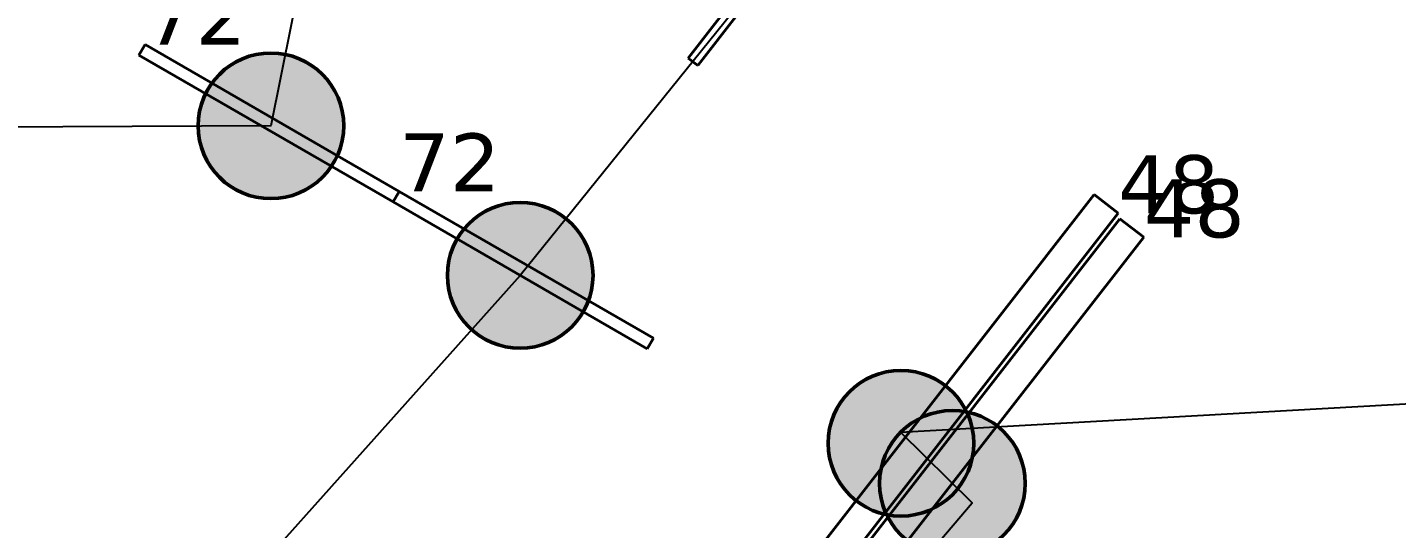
# Model space of a CAD drawing. Header units: millimetres. Extents: x -243740 to 150609, y -473655 to -165121.
# Drawn here: x 56825 to 61080, y -342861 to -341304 of the extents above; entities that cross this region are included whole.
import ezdxf

# ---------------------------------------------------------------- set-up
doc = ezdxf.new("R2010")
doc.units = ezdxf.units.MM
doc.layers.add('_Гр.ЩД-1C.10.4.I7.7', color=6, linetype='Continuous')
doc.layers.add('_Гр.ЩД-1C.10.4.I7.8', color=6, linetype='Continuous')
for name, color, linetype, lineweight in [('_освещение_dali', 3, 'Continuous', 50), ('DLX_FL1_LUM 222', 5, 'Continuous', 40), ('DLX_LUM 14', 5, 'Continuous', 40), ('DLX_LUM 9', 5, 'Continuous', 40)]:
    doc.layers.add(name, color=color, linetype=linetype, lineweight=lineweight)
doc.styles.add('TableTextStyle', font='')
doc.styles.get('TableTextStyle').set_extended_font_data('VERDANA.TTF')
doc.linetypes.add('Truba', pattern='A,3e-05,[4,MSH_7,S=1,R=0,X=0,Y=0],-3.022072', length=3.022102)

# ---------------------------------------------------------------- blocks, each defined once
blk = doc.blocks.new('A$Caabd1818')
at = {"layer": 'DLX_FL1_LUM 222'}
for points in [[(54968.5, 54153, 0), (56170.7, 55698.5, 0)], [(56170.7, 55698.5, 0), (54968.5, 54153, 0)], [(56170.7, 55698.5, 0), (54968.5, 54153, 0)], [(54968.5, 54153, 0), (56170.7, 55698.5, 0)], [(56170.7, 55698.5, 0), (56170.7, 55698.5, 0)], [(56170.7, 55698.5, 0), (56244.9, 55640.8, 0)], [(56244.9, 55640.8, 0), (56170.7, 55698.5, 0)], [(56170.7, 55698.5, 0), (56170.7, 55698.5, 0)], [(56244.9, 55640.8, 0), (56170.7, 55698.5, 0)], [(56170.7, 55698.5, 0), (56244.9, 55640.8, 0)], [(56244.9, 55640.8, 0), (55042.7, 54095.3, 0)], [(55042.7, 54095.3, 0), (56244.9, 55640.8, 0)], [(55042.7, 54095.3, 0), (56244.9, 55640.8, 0)], [(56244.9, 55640.8, 0), (55042.7, 54095.3, 0)], [(55048.2, 54078.2, 0), (56250.3, 55623.6, 0)], [(56250.3, 55623.6, 0), (55048.2, 54078.2, 0)], [(56250.3, 55623.6, 0), (55048.2, 54078.2, 0)], [(55048.2, 54078.2, 0), (56250.3, 55623.6, 0)], [(56244.9, 55640.8, 0), (56244.9, 55640.8, 0)], [(56244.9, 55640.8, 0), (56244.9, 55640.8, 0)], [(56250.3, 55623.6, 0), (56250.3, 55623.6, 0)], [(56250.3, 55623.6, 0), (56324.5, 55565.9, 0)], [(56324.5, 55565.9, 0), (56250.3, 55623.6, 0)], [(56250.3, 55623.6, 0), (56250.3, 55623.6, 0)], [(56324.5, 55565.9, 0), (56250.3, 55623.6, 0)], [(56250.3, 55623.6, 0), (56324.5, 55565.9, 0)], [(56324.5, 55565.9, 0), (55122.3, 54020.4, 0)], [(55122.3, 54020.4, 0), (56324.5, 55565.9, 0)], [(55122.3, 54020.4, 0), (56324.5, 55565.9, 0)], [(56324.5, 55565.9, 0), (55122.3, 54020.4, 0)], [(56324.5, 55565.9, 0), (56324.5, 55565.9, 0)], [(56324.5, 55565.9, 0), (56324.5, 55565.9, 0)]]:
    blk.add_polyline3d(points, dxfattribs=at)
at = {"layer": 'DLX_LUM 14'}
for points in [[(54908.3, 56122.7, 0), (56388.6, 58029.6, 0)], [(56388.6, 58029.6, 0), (54908.3, 56122.7, 0)], [(56388.6, 58029.6, 0), (54908.3, 56122.7, 0)], [(54908.3, 56122.7, 0), (56388.6, 58029.6, 0)], [(56418.6, 58006.3, 0), (54938.3, 56099.4, 0)], [(54938.3, 56099.4, 0), (56418.6, 58006.3, 0)], [(54938.3, 56099.4, 0), (56418.6, 58006.3, 0)], [(56418.6, 58006.3, 0), (54938.3, 56099.4, 0)], [(54908.3, 56122.7, 0), (54908.3, 56122.7, 0)], [(54938.3, 56099.4, 0), (54908.3, 56122.7, 0)], [(54908.3, 56122.7, 0), (54908.3, 56122.7, 0)], [(54908.3, 56122.7, 0), (54938.3, 56099.4, 0)], [(54908.3, 56122.7, 0), (54938.3, 56099.4, 0)], [(54938.3, 56099.4, 0), (54908.3, 56122.7, 0)], [(54938.3, 56099.4, 0), (54938.3, 56099.4, 0)], [(54938.3, 56099.4, 0), (54938.3, 56099.4, 0)]]:
    blk.add_polyline3d(points, dxfattribs=at)
at = {"layer": 'DLX_LUM 9'}
for points in [[(53201.7, 56131.9, 0), (53220.7, 56164.8, 0)], [(53220.7, 56164.8, 0), (53201.7, 56131.9, 0)], [(53220.7, 56164.8, 0), (53201.7, 56131.9, 0)], [(53201.7, 56131.9, 0), (53220.7, 56164.8, 0)], [(53991.5, 55675.8, 0), (53201.7, 56131.9, 0)], [(53201.7, 56131.9, 0), (53201.7, 56131.9, 0)], [(53201.7, 56131.9, 0), (53991.5, 55675.8, 0)], [(53201.7, 56131.9, 0), (53201.7, 56131.9, 0)], [(53201.7, 56131.9, 0), (53991.5, 55675.8, 0)], [(53991.5, 55675.8, 0), (53201.7, 56131.9, 0)], [(53220.7, 56164.8, 0), (53220.7, 56164.8, 0)], [(53220.7, 56164.8, 0), (54010.5, 55708.7, 0)], [(54010.5, 55708.7, 0), (53220.7, 56164.8, 0)], [(53220.7, 56164.8, 0), (53220.7, 56164.8, 0)], [(54010.5, 55708.7, 0), (53220.7, 56164.8, 0)], [(53220.7, 56164.8, 0), (54010.5, 55708.7, 0)], [(54010.5, 55708.7, 0), (53991.5, 55675.8, 0)], [(53991.5, 55675.8, 0), (54010.5, 55708.7, 0)], [(53991.5, 55675.8, 0), (54010.5, 55708.7, 0)], [(54010.5, 55708.7, 0), (53991.5, 55675.8, 0)], [(53991.5, 55675.8, 0), (54010.5, 55708.7, 0)], [(54010.5, 55708.7, 0), (53991.5, 55675.8, 0)], [(54010.5, 55708.7, 0), (53991.5, 55675.8, 0)], [(53991.5, 55675.8, 0), (54010.5, 55708.7, 0)], [(54010.5, 55708.7, 0), (54010.5, 55708.7, 0)], [(54010.5, 55708.7, 0), (54010.5, 55708.7, 0)], [(54010.5, 55708.7, 0), (54010.5, 55708.7, 0)], [(54010.5, 55708.7, 0), (54800.2, 55252.5, 0)], [(54800.2, 55252.5, 0), (54010.5, 55708.7, 0)], [(54010.5, 55708.7, 0), (54010.5, 55708.7, 0)], [(54800.2, 55252.5, 0), (54010.5, 55708.7, 0)], [(54010.5, 55708.7, 0), (54800.2, 55252.5, 0)], [(53991.5, 55675.8, 0), (53991.5, 55675.8, 0)], [(53991.5, 55675.8, 0), (53991.5, 55675.8, 0)], [(54781.2, 55219.6, 0), (53991.5, 55675.8, 0)], [(53991.5, 55675.8, 0), (53991.5, 55675.8, 0)], [(53991.5, 55675.8, 0), (54781.2, 55219.6, 0)], [(53991.5, 55675.8, 0), (53991.5, 55675.8, 0)], [(53991.5, 55675.8, 0), (54781.2, 55219.6, 0)], [(54781.2, 55219.6, 0), (53991.5, 55675.8, 0)], [(54800.2, 55252.5, 0), (54781.2, 55219.6, 0)], [(54781.2, 55219.6, 0), (54800.2, 55252.5, 0)], [(54781.2, 55219.6, 0), (54800.2, 55252.5, 0)], [(54800.2, 55252.5, 0), (54781.2, 55219.6, 0)], [(54800.2, 55252.5, 0), (54800.2, 55252.5, 0)], [(54800.2, 55252.5, 0), (54800.2, 55252.5, 0)], [(54781.2, 55219.6, 0), (54781.2, 55219.6, 0)], [(54781.2, 55219.6, 0), (54781.2, 55219.6, 0)]]:
    blk.add_polyline3d(points, dxfattribs=at)
blk = doc.blocks.new('A$Cab2378fa')
at = {"lineweight": 25, "true_color": 0xfff5f5}
h = blk.add_hatch(color=7, dxfattribs=at)
h.dxf.hatch_style = 1
h.paths.add_polyline_path([(0, 0), (-141.6, -170.3, 0.174923), (3, -222.4, 0.197808), (162.3, -156.8)])
h.paths.add_polyline_path([(-163.2, 157.6), (0, 0), (147.8, 177.8, 0.175398), (3, 230.2, 0.209014)])
at = {"lineweight": 25}
h = blk.add_hatch(color=0, dxfattribs=at)
h.paths.add_polyline_path([(162.3, -156.8, 0.442338), (147.8, 177.8), (0, 0)])
h.paths.add_polyline_path([(-141.6, -170.3), (0, 0), (-163.2, 157.6, 0.430096)])
blk.add_circle((3, 3.9), 226.3)

msp = doc.modelspace()

# ---------------------------------------------------------------- linework, layer by layer
at = {"layer": '_Гр.ЩД-1C.10.4.I7.7', "ltscale": 100}
for points in [[(58924, -336804.7), (60276.6, -337744.6), (62980.9, -337153.5), (63151.6, -337302.2), (61591.5, -338020.8), (61753.8, -337717.9), (59648.5, -338686.4), (59648.5, -338914.6), (59578, -340559.3), (58356, -342074.1), (57000.5, -343591.5), (53338.5, -346865)], [(55914.2, -347603.6), (57439.7, -345626.2), (57275, -345498), (58514.8, -343913.1), (58490.9, -344274.1), (59761.1, -342781.5), (59538.3, -342561.5), (62472.3, -342397.2), (59991.9, -343994.5), (61816, -343890.5), (63332.7, -345087.8), (64719.7, -346850.5)]]:
    msp.add_lwpolyline(points, dxfattribs=at)
at = {"layer": '_Гр.ЩД-1C.10.4.I7.8', "ltscale": 100}
msp.add_lwpolyline([(54724.1, -339020.3), (57884.7, -339496.2), (57964.7, -339704.5), (57581.4, -341609.5), (56287.3, -341615.5)], dxfattribs=at)

# ---------------------------------------------------------------- block references
at = {"layer": '_освещение_dali', "color": 5, "ltscale": 100}
for p in [(57578.4, -341613.4), (58353.1, -342078), (59536.3, -342599.9), (59696.4, -342724.5)]:
    msp.add_blockref('A$Cab2378fa', p, dxfattribs=at)
at = {"layer": 'Defpoints', "linetype": 'Truba', "ltscale": 100}
msp.add_blockref('A$Caabd1818', (3969.7, -397521.8), dxfattribs=at)

# ---------------------------------------------------------------- texts
at = {"layer": '_освещение_dali', "color": 9, "true_color": 0xbcb7d9, "style": 'TableTextStyle'}
msp.add_text('72', height=180, dxfattribs=at).set_placement((57190.4, -341357))
at = {"layer": '_освещение_dali', "color": 151, "true_color": 0x94b7dc, "style": 'TableTextStyle'}
for s, p in [('72', (57980.2, -341813.1)), ('48', (60214.6, -341881)), ('48', (60294.2, -341955.9))]:
    msp.add_text(s, height=180, dxfattribs=at).set_placement(p)

doc.saveas('drawing.dxf')
